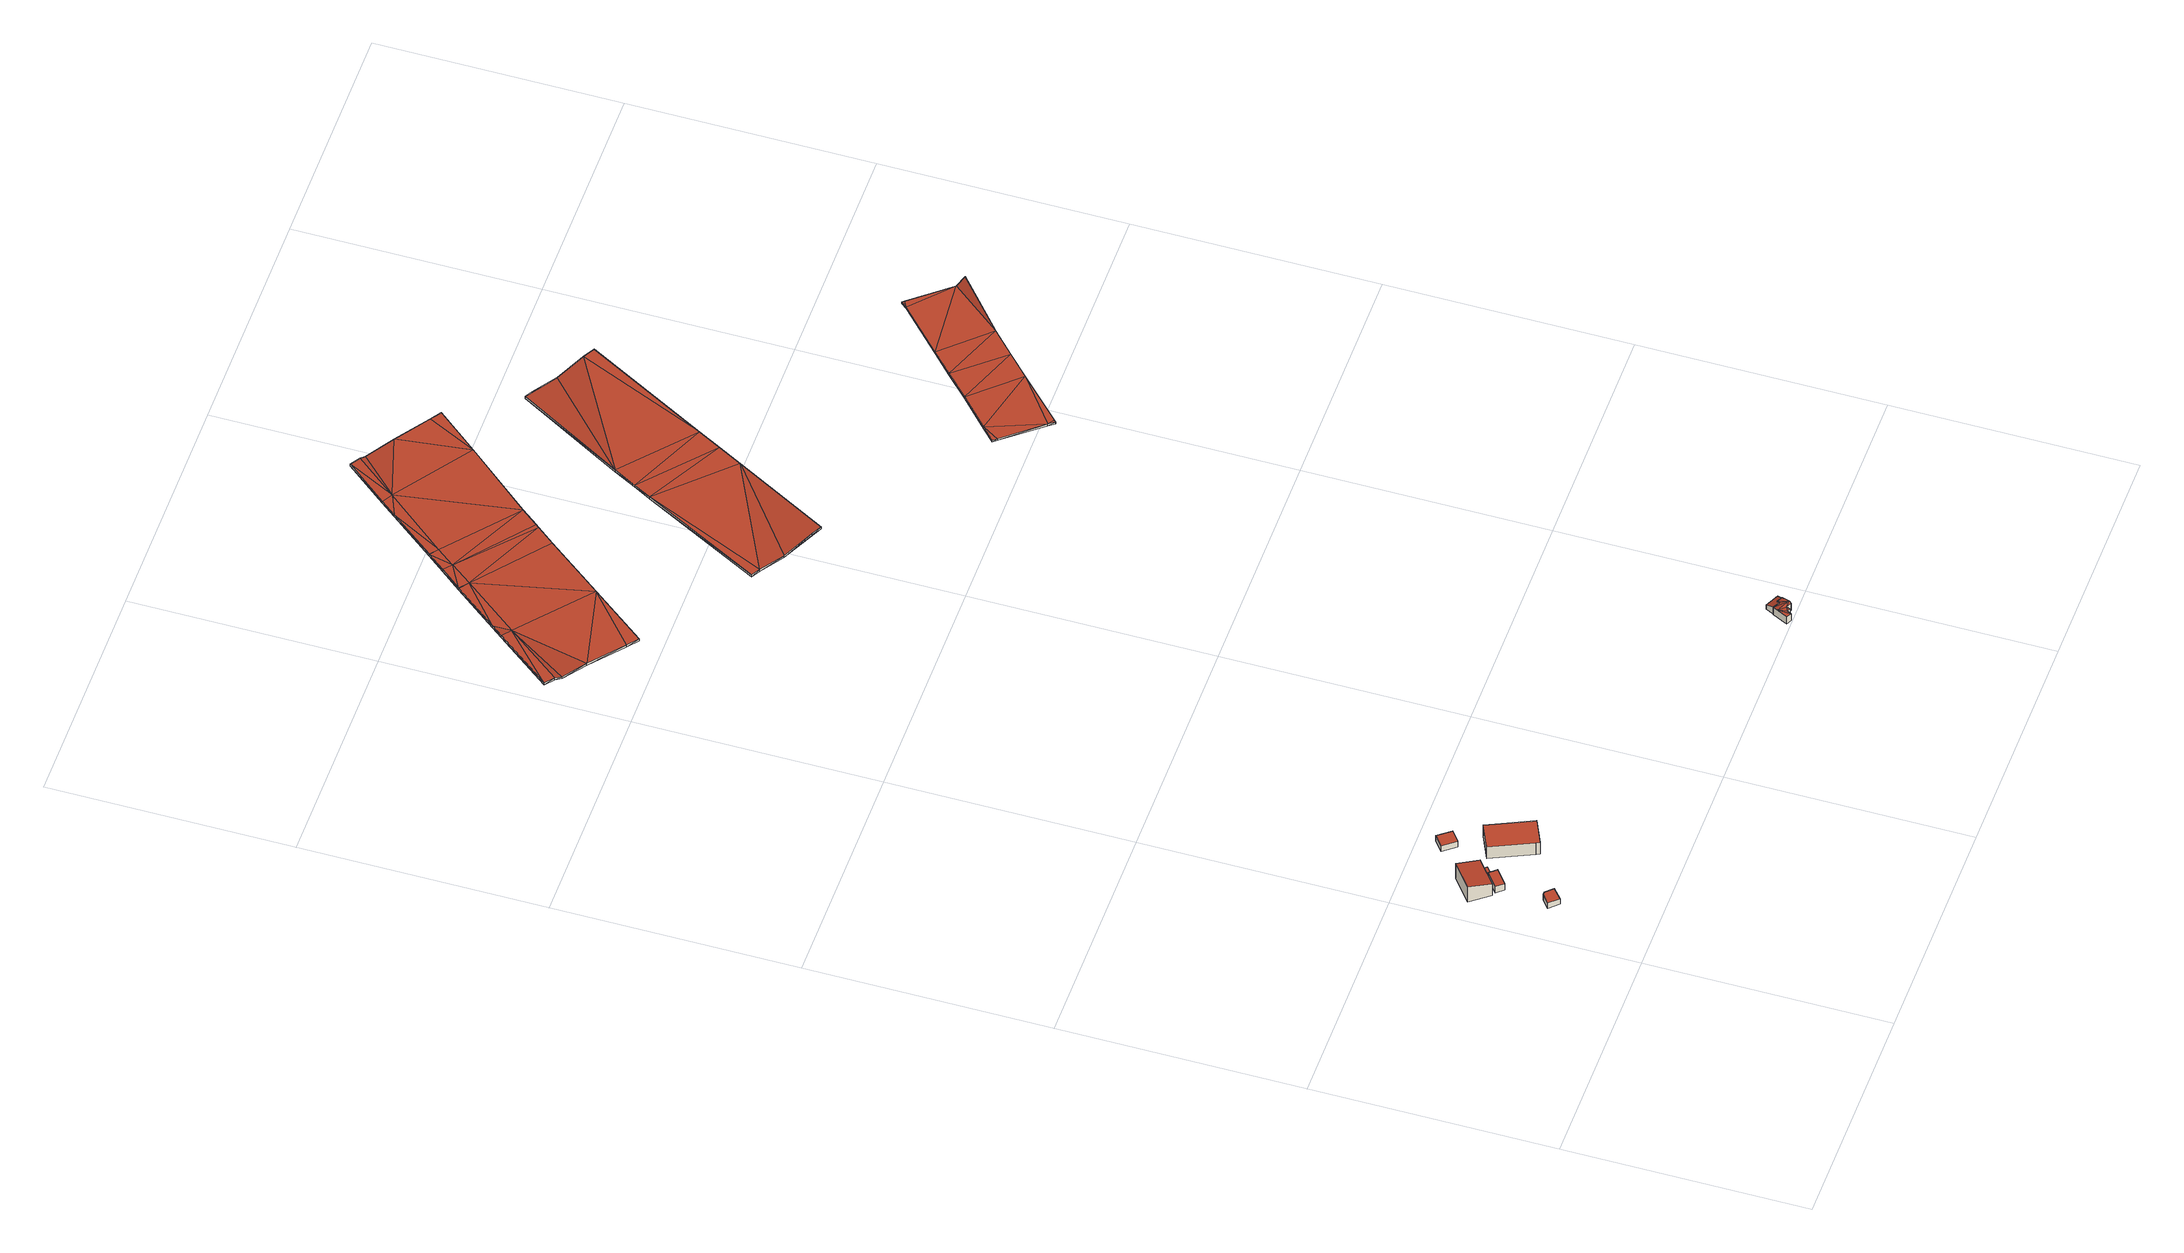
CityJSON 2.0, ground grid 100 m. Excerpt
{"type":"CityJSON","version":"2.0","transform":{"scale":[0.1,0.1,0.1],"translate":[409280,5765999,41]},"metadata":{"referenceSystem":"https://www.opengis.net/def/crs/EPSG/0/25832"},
"CityObjects":{
"building1":{"type":"Building","attributes":{"Gemeindeschluessel":"05515000","Geometrietyp2DReferenz":"3000","function":"31001_2500","roofType":"1000","measuredHeight":2.98},"address":[{"country":"Germany","locality":"Münster","thoroughfareNumber":"60e","thoroughfareName":"Gittruper Straße"}],"geometry":[{"type":"Solid","lod":"2","boundaries":[[[[0,1,2,3]],[[4,5,1,0]],[[6,7,5,4]],[[8,9,7,6]],[[3,2,9,8]],[[6,4,0,3,8]],[[1,5,7,9,2]]]],"semantics":{"surfaces":[{"type":"WallSurface"},{"type":"RoofSurface"},{"type":"GroundSurface"}],"values":[[0,0,0,0,0,1,2]]}}]},
"building2":{"type":"Building","attributes":{"Gemeindeschluessel":"05515000","Geometrietyp2DReferenz":"3000","function":"31001_2500","roofType":"2100","measuredHeight":8.36},"address":[{"country":"Germany","locality":"Münster","thoroughfareNumber":"60f","thoroughfareName":"Gittruper Straße"}],"geometry":[{"type":"Solid","lod":"2","boundaries":[[[[10,11,12,13]],[[14,15,11,10]],[[16,17,15,14]],[[13,12,17,16]],[[14,10,13,16]],[[11,15,17,12]]]],"semantics":{"surfaces":[{"type":"WallSurface"},{"type":"RoofSurface"},{"type":"GroundSurface"}],"values":[[0,0,0,0,1,2]]}}]},
"building3":{"type":"Building","attributes":{"Gemeindeschluessel":"05515000","Geometrietyp2DReferenz":"3000","function":"31001_2500","roofType":"1000","measuredHeight":3.42},"geometry":[{"type":"Solid","lod":"2","boundaries":[[[[18,19,20,21]],[[22,23,19,18]],[[24,25,23,22]],[[21,20,25,24]],[[22,18,21,24]],[[19,23,25,20]]]],"semantics":{"surfaces":[{"type":"WallSurface"},{"type":"RoofSurface"},{"type":"GroundSurface"}],"values":[[0,0,0,0,1,2]]}}]},
"building4":{"type":"Building","attributes":{"Gemeindeschluessel":"05515000","Geometrietyp2DReferenz":"3000","function":"31001_2500","roofType":"1000","measuredHeight":1.89},"geometry":[{"type":"Solid","lod":"2","boundaries":[[[[26,27,28,29]],[[30,31,27,26]],[[32,33,31,30]],[[29,28,33,32]],[[30,26,29,32]],[[27,31,33,28]]]],"semantics":{"surfaces":[{"type":"WallSurface"},{"type":"RoofSurface"},{"type":"GroundSurface"}],"values":[[0,0,0,0,1,2]]}}]},
"building5":{"type":"Building","attributes":{"Gemeindeschluessel":"05515000","Geometrietyp2DReferenz":"3000","function":"31001_2500","roofType":"1000","measuredHeight":6.2},"address":[{"country":"Germany","locality":"Münster","thoroughfareNumber":"60d","thoroughfareName":"Gittruper Straße"}],"geometry":[{"type":"Solid","lod":"2","boundaries":[[[[34,35,36,37]],[[38,39,35,34]],[[40,41,39,38]],[[42,43,41,40]],[[37,36,43,42]],[[40,38,34,37,42]],[[35,39,41,43,36]]]],"semantics":{"surfaces":[{"type":"WallSurface"},{"type":"RoofSurface"},{"type":"GroundSurface"}],"values":[[0,0,0,0,0,1,2]]}}]},
"building6":{"type":"Building","attributes":{"Gemeindeschluessel":"05515000","Geometrietyp2DReferenz":"3000","function":"31001_2500","roofType":"1000","measuredHeight":3.04},"address":[{"country":"Germany","locality":"Münster","thoroughfareNumber":"60c","thoroughfareName":"Gittruper Straße"}],"geometry":[{"type":"Solid","lod":"2","boundaries":[[[[44,45,46,47]],[[48,49,45,44]],[[50,51,49,48]],[[47,46,51,50]],[[48,44,47,50]],[[45,49,51,46]]]],"semantics":{"surfaces":[{"type":"WallSurface"},{"type":"RoofSurface"},{"type":"GroundSurface"}],"values":[[0,0,0,0,1,2]]}}]},
"building7":{"type":"Building","attributes":{"Gemeindeschluessel":"05515000","Geometrietyp2DReferenz":"3000","function":"31001_1310","roofType":"5000","measuredHeight":4.44},"geometry":[{"type":"Solid","lod":"2","boundaries":[[[[52,53,54,55]],[[56,57,53,52]],[[58,59,57,56]],[[60,61,59,58]],[[62,63,61,60]],[[64,65,63,62]],[[66,67,65,64]],[[68,69,67,66]],[[70,71,69,68]],[[55,54,71,70]],[[72,58,56]],[[72,56,52]],[[72,52,55]],[[55,73,72]],[[62,60,72]],[[66,64,62]],[[62,72,73]],[[66,62,73]],[[68,66,73]],[[73,70,68]],[[58,72,60]],[[70,73,55]],[[53,57,59,61,63,65,67,69,71,54]]]],"semantics":{"surfaces":[{"type":"WallSurface"},{"type":"RoofSurface"},{"type":"GroundSurface"}],"values":[[0,0,0,0,0,0,0,0,0,0,1,1,1,1,1,1,1,1,1,1,0,0,2]]}}]},
"building8":{"type":"Building","attributes":{"Gemeindeschluessel":"05515000","Geometrietyp2DReferenz":"3000","function":"51009_1610","roofType":"2100","measuredHeight":3.85},"geometry":[{"type":"Solid","lod":"2","boundaries":[[[[74,75,76,77]],[[78,79,75,74]],[[80,81,79,78]],[[82,83,81,80]],[[84,85,83,82]],[[77,76,85,84]],[[82,80,78,74,77,84]],[[75,79,81,83,85,76]]]],"semantics":{"surfaces":[{"type":"WallSurface"},{"type":"RoofSurface"},{"type":"GroundSurface"}],"values":[[0,0,0,0,0,0,1,2]]}}]},
"building9":{"type":"Building","attributes":{"Geometrietyp2DReferenz":"3000","Gemeindeschluessel":"05566012","function":"53001_1800","roofType":"9999","measuredHeight":1},"geometry":[{"type":"Solid","lod":"2","boundaries":[[[[86,87,88]],[[87,89,88]],[[90,91,86]],[[91,87,86]],[[92,93,90]],[[93,91,90]],[[94,95,92]],[[95,93,92]],[[96,97,94]],[[97,95,94]],[[98,99,96]],[[99,97,96]],[[100,101,98]],[[101,99,98]],[[102,103,100]],[[103,101,100]],[[104,105,102]],[[105,103,102]],[[106,107,104]],[[107,105,104]],[[108,109,106]],[[109,107,106]],[[110,111,108]],[[111,109,108]],[[112,113,110]],[[113,111,110]],[[114,115,112]],[[115,113,112]],[[116,117,114]],[[117,115,114]],[[118,119,116]],[[119,117,116]],[[120,121,118]],[[121,119,118]],[[122,123,120]],[[123,121,120]],[[124,125,122]],[[125,123,122]],[[126,127,124]],[[127,125,124]],[[128,129,126]],[[129,127,126]],[[130,131,128]],[[131,129,128]],[[132,133,130]],[[133,131,130]],[[134,135,132]],[[135,133,132]],[[136,137,134]],[[137,135,134]],[[138,139,136]],[[139,137,136]],[[140,141,138]],[[141,139,138]],[[88,89,140]],[[89,141,140]],[[87,142,89]],[[99,143,142]],[[99,142,97]],[[97,142,91]],[[91,142,87]],[[97,91,93]],[[97,93,95]],[[101,144,99]],[[99,144,143]],[[101,103,144]],[[105,145,103]],[[103,145,144]],[[113,115,146]],[[113,146,107]],[[107,146,145]],[[107,145,105]],[[142,139,141]],[[107,109,111]],[[107,111,113]],[[117,146,115]],[[142,141,89]],[[139,142,137]],[[143,135,137]],[[143,137,142]],[[135,143,133]],[[144,131,133]],[[144,133,143]],[[145,127,144]],[[144,127,129]],[[144,129,131]],[[127,145,125]],[[121,123,146]],[[146,123,145]],[[145,123,125]],[[117,119,146]],[[146,119,121]],[[126,124,147]],[[147,148,126]],[[148,128,126]],[[148,130,128]],[[120,149,122]],[[149,147,122]],[[147,124,122]],[[116,149,118]],[[149,120,118]],[[86,88,150]],[[98,150,151]],[[98,96,150]],[[96,90,150]],[[90,86,150]],[[96,92,90]],[[96,94,92]],[[100,98,148]],[[98,151,148]],[[100,148,102]],[[104,102,147]],[[102,148,147]],[[112,149,114]],[[112,106,149]],[[106,147,149]],[[106,104,147]],[[106,110,108]],[[106,112,110]],[[116,114,149]],[[150,140,138]],[[150,88,140]],[[138,136,150]],[[151,136,134]],[[151,150,136]],[[134,132,151]],[[148,132,130]],[[148,151,132]]]],"semantics":{"surfaces":[{"type":"WallSurface"},{"type":"GroundSurface"},{"type":"RoofSurface"}],"values":[[0,0,0,0,0,0,0,0,0,0,0,0,0,0,0,0,0,0,0,0,0,0,0,0,0,0,0,0,0,0,0,0,0,0,0,0,0,0,0,0,0,0,0,0,0,0,0,0,0,0,0,0,0,0,0,0,1,1,1,1,1,1,1,1,1,1,1,1,1,1,1,1,1,1,1,1,1,1,1,1,1,1,1,1,1,1,1,1,1,1,1,1,2,2,2,2,2,2,2,2,2,2,2,2,2,2,2,2,2,2,2,2,2,2,2,2,2,2,2,2,2,2,2,2,2,2,2,2]]}}]},
"building10":{"type":"Building","attributes":{"Geometrietyp2DReferenz":"3000","Gemeindeschluessel":"05566012","function":"53001_1800","roofType":"9999","measuredHeight":1},"geometry":[{"type":"Solid","lod":"2","boundaries":[[[[152,153,154]],[[155,156,157]],[[156,152,157]],[[158,159,155]],[[159,156,155]],[[160,161,158]],[[161,159,158]],[[162,163,160]],[[163,161,160]],[[164,165,162]],[[165,163,162]],[[166,167,164]],[[167,165,164]],[[168,169,166]],[[169,167,166]],[[170,171,168]],[[171,169,168]],[[172,173,170]],[[173,171,170]],[[174,175,172]],[[175,173,172]],[[176,177,174]],[[177,175,174]],[[178,179,176]],[[179,177,176]],[[180,181,178]],[[181,179,178]],[[182,183,180]],[[183,181,180]],[[154,153,182]],[[153,183,182]],[[157,152,154]],[[175,177,173]],[[177,179,171]],[[177,171,173]],[[179,181,183]],[[179,183,171]],[[171,183,169]],[[159,161,156]],[[163,152,161]],[[161,152,156]],[[169,183,153]],[[169,153,167]],[[167,153,152]],[[167,152,163]],[[167,163,165]],[[174,172,176]],[[176,170,178]],[[176,172,170]],[[178,182,180]],[[178,170,182]],[[170,168,182]],[[158,155,160]],[[162,160,157]],[[160,155,157]],[[168,154,182]],[[168,166,154]],[[166,157,154]],[[166,162,157]],[[166,164,162]]]],"semantics":{"surfaces":[{"type":"WallSurface"},{"type":"GroundSurface"},{"type":"RoofSurface"}],"values":[[0,0,0,0,0,0,0,0,0,0,0,0,0,0,0,0,0,0,0,0,0,0,0,0,0,0,0,0,0,0,0,0,1,1,1,1,1,1,1,1,1,1,1,1,1,1,2,2,2,2,2,2,2,2,2,2,2,2,2,2]]}}]},
"building11":{"type":"Building","attributes":{"Geometrietyp2DReferenz":"3000","Gemeindeschluessel":"05566012","function":"53001_1800","roofType":"9999","measuredHeight":1},"geometry":[{"type":"Solid","lod":"2","boundaries":[[[[184,185,186]],[[185,187,186]],[[188,189,184]],[[189,185,184]],[[190,191,188]],[[191,189,188]],[[192,193,190]],[[193,191,190]],[[194,195,192]],[[195,193,192]],[[196,197,194]],[[197,195,194]],[[198,199,196]],[[199,197,196]],[[200,201,198]],[[201,199,198]],[[202,203,200]],[[203,201,200]],[[204,205,202]],[[205,203,202]],[[206,207,204]],[[207,205,204]],[[208,209,206]],[[209,207,206]],[[210,211,208]],[[211,209,208]],[[212,213,210]],[[213,211,210]],[[214,215,212]],[[215,213,212]],[[216,217,214]],[[217,215,214]],[[186,187,216]],[[187,217,216]],[[185,189,187]],[[217,187,189]],[[217,189,211]],[[211,189,191]],[[217,211,213]],[[213,215,217]],[[211,191,209]],[[209,191,193]],[[209,193,207]],[[207,193,195]],[[203,197,201]],[[201,197,199]],[[207,195,203]],[[203,195,197]],[[207,203,205]],[[184,186,188]],[[216,188,186]],[[216,210,188]],[[210,190,188]],[[216,212,210]],[[212,216,214]],[[210,208,190]],[[208,192,190]],[[208,206,192]],[[206,194,192]],[[202,200,196]],[[200,198,196]],[[206,202,194]],[[202,196,194]],[[206,204,202]]]],"semantics":{"surfaces":[{"type":"WallSurface"},{"type":"GroundSurface"},{"type":"RoofSurface"}],"values":[[0,0,0,0,0,0,0,0,0,0,0,0,0,0,0,0,0,0,0,0,0,0,0,0,0,0,0,0,0,0,0,0,0,0,1,1,1,1,1,1,1,1,1,1,1,1,1,1,1,2,2,2,2,2,2,2,2,2,2,2,2,2,2,2]]}}]}
},
"vertices":[
[125,412,79],[125,412,49],[159,375,49],[159,375,79],[160,442,79],[160,442,49],[174,442,79],[174,442,49],[202,412,79],[202,412,49],
[70,711,123],[70,711,40],[130,634,40],[130,634,106],[172,791,123],[172,791,40],[232,715,106],[232,715,40],
[223,642,85],[223,642,51],[199,672,51],[199,672,85],[162,594,85],[162,594,51],[138,624,85],[138,624,51],
[231,700,67],[231,700,48],[208,682,48],[208,682,67],[241,689,67],[241,689,48],[217,670,67],[217,670,48],
[409,759,102],[409,759,40],[305,712,40],[305,712,102],[492,575,102],[492,575,40],[388,528,102],[388,528,40],[382,542,102],[382,542,40],
[296,890,58],[296,890,28],[338,837,28],[338,837,58],[341,926,58],[341,926,28],[383,872,58],[383,872,28],
[1883,64,47],[1883,64,9],[1852,80,9],[1852,80,47],[1888,76,47],[1888,76,9],[1911,64,47],[1911,64,9],[1892,23,47],[1892,23,9],[1871,33,47],[1871,33,9],[1863,17,47],[1863,17,9],[1851,23,47],[1851,23,9],[1842,6,47],[1842,6,9],[1821,17,47],[1821,17,9],[1896,31,53],[1841,58,53],
[1925,87,33],[1925,87,10],[1868,114,10],[1868,114,34],[1911,64,44],[1911,64,10],[1888,76,44],[1888,76,10],[1883,64,49],[1883,64,10],[1852,80,49],[1852,80,10],
[917,5350,85],[917,5350,75],[898,5363,91],[898,5363,81],[1030,5272,91],[1030,5272,81],[1171,5175,91],[1171,5175,81],[1214,5144,91],[1214,5144,81],[1074,4972,87],[1074,4972,77],[844,4700,80],[844,4700,70],[788,4631,81],[788,4631,71],[777,4617,81],[777,4617,71],[719,4545,80],[719,4545,70],[522,4306,93],[522,4306,83],[330,4074,105],[330,4074,95],[286,4110,105],[286,4110,95],[150,4224,105],[150,4224,95],[67,4294,93],[67,4294,83],[42,4315,105],[42,4315,95],[6,4345,105],[6,4345,95],[198,4577,93],[198,4577,83],[236,4623,90],[236,4623,80],[389,4808,80],[389,4808,70],[390,4809,80],[390,4809,70],[460,4895,81],[460,4895,71],[461,4895,81],[461,4895,71],[520,4967,80],[520,4967,70],[521,4968,80],[521,4968,70],[667,5154,85],[667,5154,75],[717,5218,87],[717,5218,77],[857,5390,91],[857,5390,81],[759,5191,77],[556,4941,70],[496,4866,71],[426,4779,70],[234,4547,83],[426,4779,80],[496,4866,81],[234,4547,93],[759,5191,87],[556,4941,80],
[1135,4430,83],[1083,4336,83],[1083,4336,93],[1375,4865,108],[1375,4865,98],[1135,4430,93],[1406,4848,107],[1406,4848,97],[1519,4785,91],[1519,4785,81],[1636,4720,108],[1636,4720,98],[1685,4693,108],[1685,4693,98],[1404,4183,108],[1404,4183,98],[1352,4087,108],[1352,4087,98],[1298,3988,108],[1298,3988,98],[1084,3599,108],[1084,3599,98],[1043,3621,108],[1043,3621,98],[916,3691,91],[916,3691,81],[806,3752,108],[806,3752,98],[770,3772,108],[770,3772,98],[1043,4264,93],[1043,4264,83],
[1744,3136,63],[1744,3136,53],[1757,3121,63],[1757,3121,53],[1798,3187,63],[1798,3187,53],[1923,3304,63],[1923,3304,53],[2019,3395,63],[2019,3395,53],[2108,3479,63],[2108,3479,53],[2294,3654,62],[2294,3654,52],[2313,3678,62],[2313,3678,52],[2320,3670,62],[2320,3670,52],[2455,3509,61],[2455,3509,51],[2478,3482,97],[2478,3482,87],[2279,3295,63],[2279,3295,53],[2184,3205,63],[2184,3205,53],[2092,3118,64],[2092,3118,54],[1914,2945,63],[1914,2945,53],[1906,2938,63],[1906,2938,53],[1887,2962,63],[1887,2962,53]
]}
